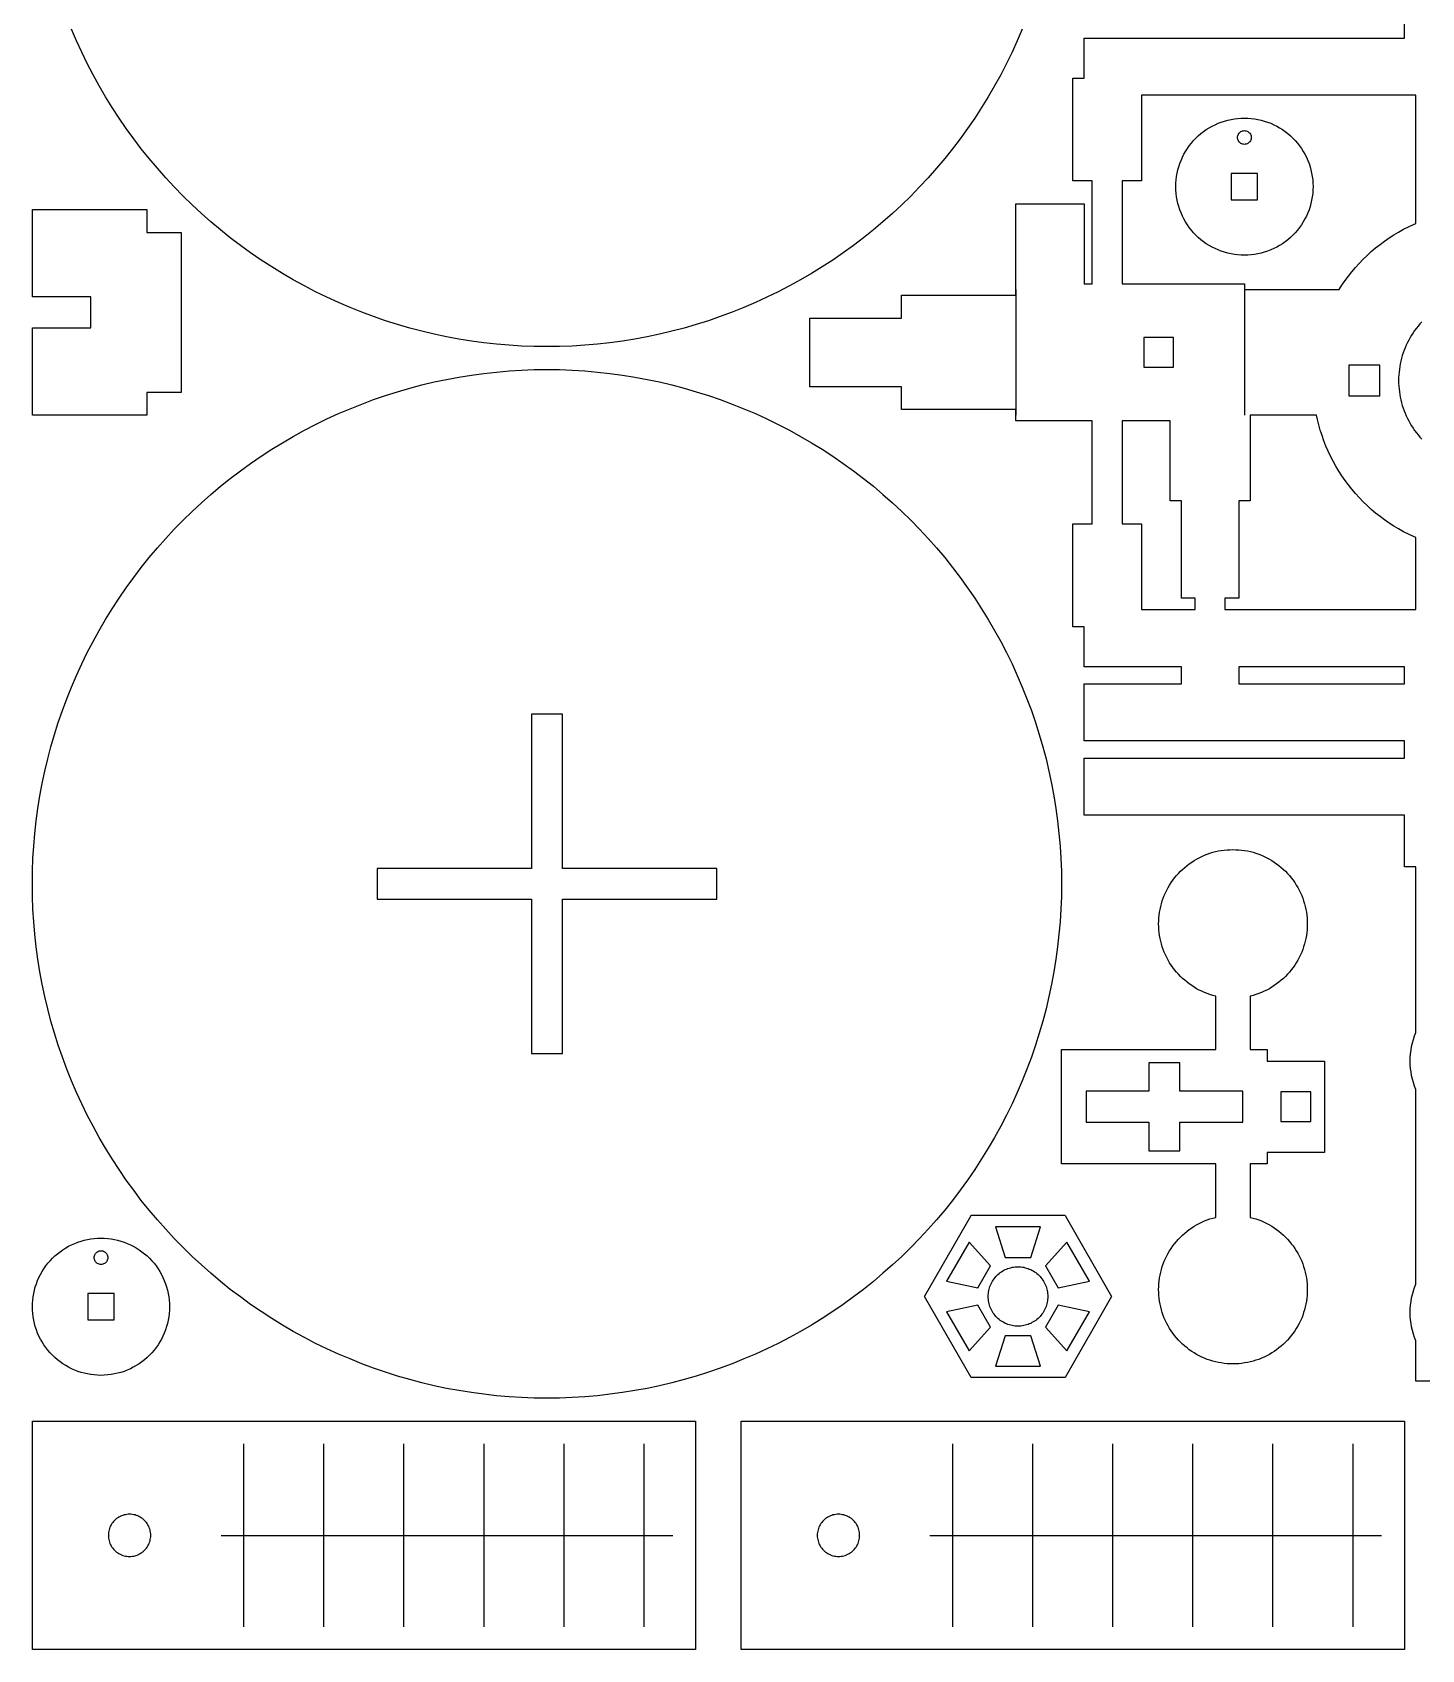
# Model space of a CAD drawing. Header units: millimetres. Extents: x 5 to 513, y 5 to 395.
# Drawn here: x 5 to 126.5, y 7 to 148.5 of the extents above; entities that cross this region are included whole.
import ezdxf

# ---------------------------------------------------------------- set-up
doc = ezdxf.new("R2010")
doc.units = ezdxf.units.MM
doc.layers.add('CUT', color=1, linetype='Continuous')
doc.layers.add('ENGRAVE', color=5, linetype='Continuous')

msp = doc.modelspace()

# ---------------------------------------------------------------- linework, layer by layer
at = {"layer": 'CUT'}
for points in [[(91.57, 148.78), (91.14, 147.76), (90.68, 146.76), (90.2, 145.77), (89.69, 144.79), (89.15, 143.82), (88.6, 142.87), (88.02, 141.93), (87.42, 141), (86.79, 140.09), (86.14, 139.19), (85.48, 138.31), (84.79, 137.45), (84.07, 136.61), (83.34, 135.78), (82.59, 134.97), (81.82, 134.18), (81.03, 133.41), (80.22, 132.66), (79.39, 131.93), (78.55, 131.21), (77.69, 130.52), (76.81, 129.86), (75.91, 129.21), (75, 128.58), (74.07, 127.98), (73.13, 127.4), (72.18, 126.85), (71.21, 126.31), (70.23, 125.8), (69.24, 125.32), (68.24, 124.86), (67.22, 124.43), (66.2, 124.02), (65.16, 123.63), (64.12, 123.27), (63.06, 122.94), (62, 122.63), (60.93, 122.35), (59.86, 122.09), (58.78, 121.86), (57.69, 121.66), (56.6, 121.49), (55.51, 121.34), (54.41, 121.22), (53.31, 121.12), (52.21, 121.05), (51.1, 121.01), (50, 121), (48.9, 121.01), (47.79, 121.05), (46.69, 121.12), (45.59, 121.22), (44.49, 121.34), (43.4, 121.49), (42.31, 121.66), (41.22, 121.86), (40.14, 122.09), (39.07, 122.35), (38, 122.63), (36.94, 122.94), (35.88, 123.27), (34.84, 123.63), (33.8, 124.02), (32.78, 124.43), (31.76, 124.86), (30.76, 125.32), (29.77, 125.8), (28.79, 126.31), (27.82, 126.85), (26.87, 127.4), (25.93, 127.98), (25, 128.58), (24.09, 129.21), (23.19, 129.86), (22.31, 130.52), (21.45, 131.21), (20.61, 131.93), (19.78, 132.66), (18.97, 133.41), (18.18, 134.18), (17.41, 134.97), (16.66, 135.78), (15.93, 136.61), (15.21, 137.45), (14.52, 138.31), (13.86, 139.19), (13.21, 140.09), (12.58, 141), (11.98, 141.93), (11.4, 142.87), (10.85, 143.82), (10.31, 144.79), (9.8, 145.77), (9.32, 146.76), (8.86, 147.76), (8.43, 148.78)], [(129.5, 30.5), (126, 30.5), (126, 34), (125.99, 34.01), (125.88, 34.31), (125.78, 34.61), (125.69, 34.92), (125.62, 35.23), (125.57, 35.55), (125.53, 35.86), (125.51, 36.18), (125.5, 36.5), (125.51, 36.82), (125.53, 37.14), (125.57, 37.45), (125.62, 37.77), (125.69, 38.08), (125.78, 38.39), (125.88, 38.69), (125.99, 38.99), (126, 39), (126, 56), (125.99, 56.01), (125.88, 56.31), (125.78, 56.61), (125.69, 56.92), (125.62, 57.23), (125.57, 57.55), (125.53, 57.86), (125.51, 58.18), (125.5, 58.5), (125.51, 58.82), (125.53, 59.14), (125.57, 59.45), (125.62, 59.77), (125.69, 60.08), (125.78, 60.39), (125.88, 60.69), (125.99, 60.99), (126, 61), (126, 75.5), (125, 75.5), (125, 80), (97, 80), (97, 85), (125, 85), (125, 86.5), (97, 86.5), (97, 91.5), (105.5, 91.5), (105.5, 93), (97, 93), (97, 96.5), (96, 96.5), (96, 105.5), (97.7, 105.5), (97.7, 114.5), (91, 114.5), (91, 115.5), (81, 115.5), (81, 117.5), (73, 117.5), (73, 123.5), (81, 123.5), (81, 125.5), (91, 125.5), (91, 126.5), (91, 133.5), (97, 133.5), (97, 126.5), (97.7, 126.5), (97.7, 135.5), (96, 135.5), (96, 144.5), (97, 144.5), (97, 148), (125, 148), (125, 149.5)], [(126.52, 123.17), (126.35, 122.99), (126.19, 122.8), (126.04, 122.61), (125.89, 122.41), (125.75, 122.21), (125.62, 122), (125.49, 121.79), (125.38, 121.58), (125.26, 121.36), (125.16, 121.14), (125.06, 120.91), (124.97, 120.68), (124.89, 120.45), (124.81, 120.22), (124.75, 119.98), (124.69, 119.74), (124.63, 119.5), (124.59, 119.26), (124.55, 119.02), (124.53, 118.78), (124.51, 118.53), (124.49, 118.29), (124.49, 118.04), (124.49, 117.79), (124.51, 117.55), (124.53, 117.3), (124.55, 117.06), (124.59, 116.82), (124.63, 116.58), (124.69, 116.34), (124.75, 116.1), (124.81, 115.86), (124.89, 115.63), (124.97, 115.4), (125.06, 115.17), (125.16, 114.94), (125.26, 114.72), (125.38, 114.5), (125.49, 114.29), (125.62, 114.08), (125.75, 113.87), (125.89, 113.67), (126.04, 113.47), (126.19, 113.28), (126.35, 113.09), (126.52, 112.91)]]:
    msp.add_lwpolyline(points, dxfattribs=at)
for points in [[(120.71, 127.93), (121.04, 128.29), (121.38, 128.65), (121.74, 128.99), (122.1, 129.32), (122.47, 129.64), (122.86, 129.94), (123.25, 130.23), (123.66, 130.51), (124.07, 130.78), (124.49, 131.03), (124.92, 131.27), (125.36, 131.49), (125.8, 131.7), (126, 131.79), (126, 143), (102, 143), (102, 135.5), (100.3, 135.5), (100.3, 126.5), (111, 126.5), (111, 126), (119.28, 126), (119.52, 126.37), (119.8, 126.78), (120.09, 127.17), (120.39, 127.56)], [(116.99, 134.71), (116.97, 134.41), (116.94, 134.12), (116.88, 133.83), (116.82, 133.54), (116.74, 133.26), (116.65, 132.98), (116.54, 132.7), (116.42, 132.43), (116.29, 132.17), (116.15, 131.92), (115.99, 131.67), (115.82, 131.43), (115.64, 131.19), (115.45, 130.97), (115.24, 130.76), (115.03, 130.55), (114.81, 130.36), (114.57, 130.18), (114.33, 130.01), (114.08, 129.85), (113.83, 129.71), (113.57, 129.58), (113.3, 129.46), (113.02, 129.35), (112.74, 129.26), (112.46, 129.18), (112.17, 129.12), (111.88, 129.06), (111.59, 129.03), (111.29, 129.01), (111, 129), (110.71, 129.01), (110.41, 129.03), (110.12, 129.06), (109.83, 129.12), (109.54, 129.18), (109.26, 129.26), (108.98, 129.35), (108.7, 129.46), (108.43, 129.58), (108.17, 129.71), (107.92, 129.85), (107.67, 130.01), (107.43, 130.18), (107.19, 130.36), (106.97, 130.55), (106.76, 130.76), (106.55, 130.97), (106.36, 131.19), (106.18, 131.43), (106.01, 131.67), (105.85, 131.92), (105.71, 132.17), (105.58, 132.43), (105.46, 132.7), (105.35, 132.98), (105.26, 133.26), (105.18, 133.54), (105.12, 133.83), (105.06, 134.12), (105.03, 134.41), (105.01, 134.71), (105, 135), (105.01, 135.29), (105.03, 135.59), (105.06, 135.88), (105.12, 136.17), (105.18, 136.46), (105.26, 136.74), (105.35, 137.02), (105.46, 137.3), (105.58, 137.57), (105.71, 137.83), (105.85, 138.08), (106.01, 138.33), (106.18, 138.57), (106.36, 138.81), (106.55, 139.03), (106.76, 139.24), (106.97, 139.45), (107.19, 139.64), (107.43, 139.82), (107.67, 139.99), (107.92, 140.15), (108.17, 140.29), (108.43, 140.42), (108.7, 140.54), (108.98, 140.65), (109.26, 140.74), (109.54, 140.82), (109.83, 140.88), (110.12, 140.94), (110.41, 140.97), (110.71, 140.99), (111, 141), (111.29, 140.99), (111.59, 140.97), (111.88, 140.94), (112.17, 140.88), (112.46, 140.82), (112.74, 140.74), (113.02, 140.65), (113.3, 140.54), (113.57, 140.42), (113.83, 140.29), (114.08, 140.15), (114.33, 139.99), (114.57, 139.82), (114.81, 139.64), (115.03, 139.45), (115.24, 139.24), (115.45, 139.03), (115.64, 138.81), (115.82, 138.57), (115.99, 138.33), (116.15, 138.08), (116.29, 137.83), (116.42, 137.57), (116.54, 137.3), (116.65, 137.02), (116.74, 136.74), (116.82, 136.46), (116.88, 136.17), (116.94, 135.88), (116.97, 135.59), (116.99, 135.29), (117, 135)], [(112.15, 136.15), (109.85, 136.15), (109.85, 133.85), (112.15, 133.85)], [(18, 117), (15, 117), (15, 115), (5, 115), (5, 122.65), (10.1, 122.65), (10.1, 125.35), (5, 125.35), (5, 133), (15, 133), (15, 131), (18, 131)], [(104.8, 121.8), (102.2, 121.8), (102.2, 119.2), (104.8, 119.2)], [(94.99, 72.9), (94.95, 71.79), (94.88, 70.69), (94.78, 69.59), (94.66, 68.49), (94.51, 67.4), (94.34, 66.31), (94.14, 65.22), (93.91, 64.14), (93.65, 63.07), (93.37, 62), (93.06, 60.94), (92.73, 59.88), (92.37, 58.84), (91.98, 57.8), (91.57, 56.78), (91.14, 55.76), (90.68, 54.76), (90.2, 53.77), (89.69, 52.79), (89.15, 51.82), (88.6, 50.87), (88.02, 49.93), (87.42, 49), (86.79, 48.09), (86.14, 47.19), (85.48, 46.31), (84.79, 45.45), (84.07, 44.61), (83.34, 43.78), (82.59, 42.97), (81.82, 42.18), (81.03, 41.41), (80.22, 40.66), (79.39, 39.93), (78.55, 39.21), (77.69, 38.52), (76.81, 37.86), (75.91, 37.21), (75, 36.58), (74.07, 35.98), (73.13, 35.4), (72.18, 34.85), (71.21, 34.31), (70.23, 33.8), (69.24, 33.32), (68.24, 32.86), (67.22, 32.43), (66.2, 32.02), (65.16, 31.63), (64.12, 31.27), (63.06, 30.94), (62, 30.63), (60.93, 30.35), (59.86, 30.09), (58.78, 29.86), (57.69, 29.66), (56.6, 29.49), (55.51, 29.34), (54.41, 29.22), (53.31, 29.12), (52.21, 29.05), (51.1, 29.01), (50, 29), (48.9, 29.01), (47.79, 29.05), (46.69, 29.12), (45.59, 29.22), (44.49, 29.34), (43.4, 29.49), (42.31, 29.66), (41.22, 29.86), (40.14, 30.09), (39.07, 30.35), (38, 30.63), (36.94, 30.94), (35.88, 31.27), (34.84, 31.63), (33.8, 32.02), (32.78, 32.43), (31.76, 32.86), (30.76, 33.32), (29.77, 33.8), (28.79, 34.31), (27.82, 34.85), (26.87, 35.4), (25.93, 35.98), (25, 36.58), (24.09, 37.21), (23.19, 37.86), (22.31, 38.52), (21.45, 39.21), (20.61, 39.93), (19.78, 40.66), (18.97, 41.41), (18.18, 42.18), (17.41, 42.97), (16.66, 43.78), (15.93, 44.61), (15.21, 45.45), (14.52, 46.31), (13.86, 47.19), (13.21, 48.09), (12.58, 49), (11.98, 49.93), (11.4, 50.87), (10.85, 51.82), (10.31, 52.79), (9.8, 53.77), (9.32, 54.76), (8.86, 55.76), (8.43, 56.78), (8.02, 57.8), (7.63, 58.84), (7.27, 59.88), (6.94, 60.94), (6.63, 62), (6.35, 63.07), (6.09, 64.14), (5.86, 65.22), (5.66, 66.31), (5.49, 67.4), (5.34, 68.49), (5.22, 69.59), (5.12, 70.69), (5.05, 71.79), (5.01, 72.9), (5, 74), (5.01, 75.1), (5.05, 76.21), (5.12, 77.31), (5.22, 78.41), (5.34, 79.51), (5.49, 80.6), (5.66, 81.69), (5.86, 82.78), (6.09, 83.86), (6.35, 84.93), (6.63, 86), (6.94, 87.06), (7.27, 88.12), (7.63, 89.16), (8.02, 90.2), (8.43, 91.22), (8.86, 92.24), (9.32, 93.24), (9.8, 94.23), (10.31, 95.21), (10.85, 96.18), (11.4, 97.13), (11.98, 98.07), (12.58, 99), (13.21, 99.91), (13.86, 100.81), (14.52, 101.69), (15.21, 102.55), (15.93, 103.39), (16.66, 104.22), (17.41, 105.03), (18.18, 105.82), (18.97, 106.59), (19.78, 107.34), (20.61, 108.07), (21.45, 108.79), (22.31, 109.48), (23.19, 110.14), (24.09, 110.79), (25, 111.42), (25.93, 112.02), (26.87, 112.6), (27.82, 113.15), (28.79, 113.69), (29.77, 114.2), (30.76, 114.68), (31.76, 115.14), (32.78, 115.57), (33.8, 115.98), (34.84, 116.37), (35.88, 116.73), (36.94, 117.06), (38, 117.37), (39.07, 117.65), (40.14, 117.91), (41.22, 118.14), (42.31, 118.34), (43.4, 118.51), (44.49, 118.66), (45.59, 118.78), (46.69, 118.88), (47.79, 118.95), (48.9, 118.99), (50, 119), (51.1, 118.99), (52.21, 118.95), (53.31, 118.88), (54.41, 118.78), (55.51, 118.66), (56.6, 118.51), (57.69, 118.34), (58.78, 118.14), (59.86, 117.91), (60.93, 117.65), (62, 117.37), (63.06, 117.06), (64.12, 116.73), (65.16, 116.37), (66.2, 115.98), (67.22, 115.57), (68.24, 115.14), (69.24, 114.68), (70.23, 114.2), (71.21, 113.69), (72.18, 113.15), (73.13, 112.6), (74.07, 112.02), (75, 111.42), (75.91, 110.79), (76.81, 110.14), (77.69, 109.48), (78.55, 108.79), (79.39, 108.07), (80.22, 107.34), (81.03, 106.59), (81.82, 105.82), (82.59, 105.03), (83.34, 104.22), (84.07, 103.39), (84.79, 102.55), (85.48, 101.69), (86.14, 100.81), (86.79, 99.91), (87.42, 99), (88.02, 98.07), (88.6, 97.13), (89.15, 96.18), (89.69, 95.21), (90.2, 94.23), (90.68, 93.24), (91.14, 92.24), (91.57, 91.22), (91.98, 90.2), (92.37, 89.16), (92.73, 88.12), (93.06, 87.06), (93.37, 86), (93.65, 84.93), (93.91, 83.86), (94.14, 82.78), (94.34, 81.69), (94.51, 80.6), (94.66, 79.51), (94.78, 78.41), (94.88, 77.31), (94.95, 76.21), (94.99, 75.1), (95, 74)], [(120.14, 119.39), (120.14, 116.69), (122.84, 116.69), (122.84, 119.39)], [(121.38, 107.43), (121.04, 107.79), (120.71, 108.15), (120.39, 108.52), (120.09, 108.91), (119.8, 109.3), (119.52, 109.71), (119.25, 110.12), (119, 110.54), (118.76, 110.97), (118.54, 111.41), (118.33, 111.85), (118.13, 112.3), (117.95, 112.76), (117.79, 113.22), (117.64, 113.69), (117.5, 114.16), (117.38, 114.63), (117.3, 115), (111.5, 115), (111.5, 107.5), (110.5, 107.5), (110.5, 99), (109.3, 99), (109.3, 98), (126, 98), (126, 104.29), (125.8, 104.38), (125.36, 104.59), (124.92, 104.81), (124.49, 105.05), (124.07, 105.3), (123.66, 105.57), (123.25, 105.85), (122.86, 106.14), (122.47, 106.44), (122.1, 106.76), (121.74, 107.09)], [(102, 105.5), (102, 98), (106.7, 98), (106.7, 99), (105.5, 99), (105.5, 107.5), (104.5, 107.5), (104.5, 114.5), (100.3, 114.5), (100.3, 105.5)], [(110.5, 93), (110.5, 91.5), (125, 91.5), (125, 93)], [(51.35, 75.35), (51.35, 88.85), (48.65, 88.85), (48.65, 75.35), (35.15, 75.35), (35.15, 72.65), (48.65, 72.65), (48.65, 59.15), (51.35, 59.15), (51.35, 72.65), (64.85, 72.65), (64.85, 75.35)], [(103.58, 71.52), (103.62, 71.77), (103.68, 72.02), (103.74, 72.26), (103.82, 72.51), (103.9, 72.75), (103.99, 72.99), (104.1, 73.22), (104.21, 73.45), (104.33, 73.68), (104.46, 73.9), (104.6, 74.11), (104.74, 74.32), (104.9, 74.52), (105.06, 74.72), (105.23, 74.91), (105.4, 75.1), (105.59, 75.27), (105.78, 75.44), (105.98, 75.6), (106.18, 75.76), (106.39, 75.9), (106.6, 76.04), (106.82, 76.17), (107.05, 76.29), (107.28, 76.4), (107.51, 76.51), (107.75, 76.6), (107.99, 76.68), (108.24, 76.76), (108.48, 76.82), (108.73, 76.88), (108.98, 76.92), (109.24, 76.95), (109.49, 76.98), (109.74, 76.99), (110, 77), (110.26, 76.99), (110.51, 76.98), (110.76, 76.95), (111.02, 76.92), (111.27, 76.88), (111.52, 76.82), (111.76, 76.76), (112.01, 76.68), (112.25, 76.6), (112.49, 76.51), (112.72, 76.4), (112.95, 76.29), (113.18, 76.17), (113.4, 76.04), (113.61, 75.9), (113.82, 75.76), (114.02, 75.6), (114.22, 75.44), (114.41, 75.27), (114.6, 75.1), (114.77, 74.91), (114.94, 74.72), (115.1, 74.52), (115.26, 74.32), (115.4, 74.11), (115.54, 73.9), (115.67, 73.68), (115.79, 73.45), (115.9, 73.22), (116.01, 72.99), (116.1, 72.75), (116.18, 72.51), (116.26, 72.26), (116.32, 72.02), (116.38, 71.77), (116.42, 71.52), (116.45, 71.26), (116.48, 71.01), (116.49, 70.76), (116.5, 70.5), (116.49, 70.24), (116.48, 69.99), (116.45, 69.74), (116.42, 69.48), (116.38, 69.23), (116.32, 68.98), (116.26, 68.74), (116.18, 68.49), (116.1, 68.25), (116.01, 68.01), (115.9, 67.78), (115.79, 67.55), (115.67, 67.32), (115.54, 67.1), (115.4, 66.89), (115.26, 66.68), (115.1, 66.48), (114.94, 66.28), (114.77, 66.09), (114.6, 65.9), (114.41, 65.73), (114.22, 65.56), (114.02, 65.4), (113.82, 65.24), (113.61, 65.1), (113.4, 64.96), (113.18, 64.83), (112.95, 64.71), (112.72, 64.6), (112.49, 64.49), (112.25, 64.4), (112.01, 64.32), (111.76, 64.24), (111.52, 64.18), (111.5, 64.18), (111.5, 59.5), (113, 59.5), (113, 58.5), (118, 58.5), (118, 50.5), (113, 50.5), (113, 49.5), (111.5, 49.5), (111.5, 44.82), (111.52, 44.82), (111.76, 44.76), (112.01, 44.68), (112.25, 44.6), (112.49, 44.51), (112.72, 44.4), (112.95, 44.29), (113.18, 44.17), (113.4, 44.04), (113.61, 43.9), (113.82, 43.76), (114.02, 43.6), (114.22, 43.44), (114.41, 43.27), (114.6, 43.1), (114.77, 42.91), (114.94, 42.72), (115.1, 42.52), (115.26, 42.32), (115.4, 42.11), (115.54, 41.9), (115.67, 41.68), (115.79, 41.45), (115.9, 41.22), (116.01, 40.99), (116.1, 40.75), (116.18, 40.51), (116.26, 40.26), (116.32, 40.02), (116.38, 39.77), (116.42, 39.52), (116.45, 39.26), (116.48, 39.01), (116.49, 38.76), (116.5, 38.5), (116.49, 38.24), (116.48, 37.99), (116.45, 37.74), (116.42, 37.48), (116.38, 37.23), (116.32, 36.98), (116.26, 36.74), (116.18, 36.49), (116.1, 36.25), (116.01, 36.01), (115.9, 35.78), (115.79, 35.55), (115.67, 35.32), (115.54, 35.1), (115.4, 34.89), (115.26, 34.68), (115.1, 34.48), (114.94, 34.28), (114.77, 34.09), (114.6, 33.9), (114.41, 33.73), (114.22, 33.56), (114.02, 33.4), (113.82, 33.24), (113.61, 33.1), (113.4, 32.96), (113.18, 32.83), (112.95, 32.71), (112.72, 32.6), (112.49, 32.49), (112.25, 32.4), (112.01, 32.32), (111.76, 32.24), (111.52, 32.18), (111.27, 32.12), (111.02, 32.08), (110.76, 32.05), (110.51, 32.02), (110.26, 32.01), (110, 32), (109.74, 32.01), (109.49, 32.02), (109.24, 32.05), (108.98, 32.08), (108.73, 32.12), (108.48, 32.18), (108.24, 32.24), (107.99, 32.32), (107.75, 32.4), (107.51, 32.49), (107.28, 32.6), (107.05, 32.71), (106.82, 32.83), (106.6, 32.96), (106.39, 33.1), (106.18, 33.24), (105.98, 33.4), (105.78, 33.56), (105.59, 33.73), (105.4, 33.9), (105.23, 34.09), (105.06, 34.28), (104.9, 34.48), (104.74, 34.68), (104.6, 34.89), (104.46, 35.1), (104.33, 35.32), (104.21, 35.55), (104.1, 35.78), (103.99, 36.01), (103.9, 36.25), (103.82, 36.49), (103.74, 36.74), (103.68, 36.98), (103.62, 37.23), (103.58, 37.48), (103.55, 37.74), (103.52, 37.99), (103.51, 38.24), (103.5, 38.5), (103.51, 38.76), (103.52, 39.01), (103.55, 39.26), (103.58, 39.52), (103.62, 39.77), (103.68, 40.02), (103.74, 40.26), (103.82, 40.51), (103.9, 40.75), (103.99, 40.99), (104.1, 41.22), (104.21, 41.45), (104.33, 41.68), (104.46, 41.9), (104.6, 42.11), (104.74, 42.32), (104.9, 42.52), (105.06, 42.72), (105.23, 42.91), (105.4, 43.1), (105.59, 43.27), (105.78, 43.44), (105.98, 43.6), (106.18, 43.76), (106.39, 43.9), (106.6, 44.04), (106.82, 44.17), (107.05, 44.29), (107.28, 44.4), (107.51, 44.51), (107.75, 44.6), (107.99, 44.68), (108.24, 44.76), (108.48, 44.82), (108.5, 44.82), (108.5, 49.5), (95, 49.5), (95, 59.5), (108.5, 59.5), (108.5, 64.18), (108.48, 64.18), (108.24, 64.24), (107.99, 64.32), (107.75, 64.4), (107.51, 64.49), (107.28, 64.6), (107.05, 64.71), (106.82, 64.83), (106.6, 64.96), (106.39, 65.1), (106.18, 65.24), (105.98, 65.4), (105.78, 65.56), (105.59, 65.73), (105.4, 65.9), (105.23, 66.09), (105.06, 66.28), (104.9, 66.48), (104.74, 66.68), (104.6, 66.89), (104.46, 67.1), (104.33, 67.32), (104.21, 67.55), (104.1, 67.78), (103.99, 68.01), (103.9, 68.25), (103.82, 68.49), (103.74, 68.74), (103.68, 68.98), (103.62, 69.23), (103.58, 69.48), (103.55, 69.74), (103.52, 69.99), (103.51, 70.24), (103.5, 70.5), (103.51, 70.76), (103.52, 71.01), (103.55, 71.26)], [(102.65, 50.65), (105.35, 50.65), (105.35, 53.15), (110.85, 53.15), (110.85, 55.85), (105.35, 55.85), (105.35, 58.35), (102.65, 58.35), (102.65, 55.85), (97.15, 55.85), (97.15, 53.15), (102.65, 53.15)], [(114.2, 53.2), (116.8, 53.2), (116.8, 55.8), (114.2, 55.8)], [(83, 37.9), (83.01, 37.91), (87.09, 44.99), (87.1, 45), (87.11, 45), (95.28, 45), (95.3, 45), (95.31, 44.99), (99.39, 37.91), (99.4, 37.9), (99.39, 37.89), (95.31, 30.81), (95.3, 30.8), (95.28, 30.8), (87.11, 30.8), (87.1, 30.8), (87.09, 30.81), (83.01, 37.89)], [(16.99, 36.71), (16.97, 36.41), (16.94, 36.12), (16.88, 35.83), (16.82, 35.54), (16.74, 35.26), (16.65, 34.98), (16.54, 34.7), (16.42, 34.43), (16.29, 34.17), (16.15, 33.92), (15.99, 33.67), (15.82, 33.43), (15.64, 33.19), (15.45, 32.97), (15.24, 32.76), (15.03, 32.55), (14.81, 32.36), (14.57, 32.18), (14.33, 32.01), (14.08, 31.85), (13.83, 31.71), (13.57, 31.58), (13.3, 31.46), (13.02, 31.35), (12.74, 31.26), (12.46, 31.18), (12.17, 31.12), (11.88, 31.06), (11.59, 31.03), (11.29, 31.01), (11, 31), (10.71, 31.01), (10.41, 31.03), (10.12, 31.06), (9.83, 31.12), (9.54, 31.18), (9.26, 31.26), (8.98, 31.35), (8.7, 31.46), (8.43, 31.58), (8.17, 31.71), (7.92, 31.85), (7.67, 32.01), (7.43, 32.18), (7.19, 32.36), (6.97, 32.55), (6.76, 32.76), (6.55, 32.97), (6.36, 33.19), (6.18, 33.43), (6.01, 33.67), (5.85, 33.92), (5.71, 34.17), (5.58, 34.43), (5.46, 34.7), (5.35, 34.98), (5.26, 35.26), (5.18, 35.54), (5.12, 35.83), (5.06, 36.12), (5.03, 36.41), (5.01, 36.71), (5, 37), (5.01, 37.29), (5.03, 37.59), (5.06, 37.88), (5.12, 38.17), (5.18, 38.46), (5.26, 38.74), (5.35, 39.02), (5.46, 39.3), (5.58, 39.57), (5.71, 39.83), (5.85, 40.08), (6.01, 40.33), (6.18, 40.57), (6.36, 40.81), (6.55, 41.03), (6.76, 41.24), (6.97, 41.45), (7.19, 41.64), (7.43, 41.82), (7.67, 41.99), (7.92, 42.15), (8.17, 42.29), (8.43, 42.42), (8.7, 42.54), (8.98, 42.65), (9.26, 42.74), (9.54, 42.82), (9.83, 42.88), (10.12, 42.94), (10.41, 42.97), (10.71, 42.99), (11, 43), (11.29, 42.99), (11.59, 42.97), (11.88, 42.94), (12.17, 42.88), (12.46, 42.82), (12.74, 42.74), (13.02, 42.65), (13.3, 42.54), (13.57, 42.42), (13.83, 42.29), (14.08, 42.15), (14.33, 41.99), (14.57, 41.82), (14.81, 41.64), (15.03, 41.45), (15.24, 41.24), (15.45, 41.03), (15.64, 40.81), (15.82, 40.57), (15.99, 40.33), (16.15, 40.08), (16.29, 39.83), (16.42, 39.57), (16.54, 39.3), (16.65, 39.02), (16.74, 38.74), (16.82, 38.46), (16.88, 38.17), (16.94, 37.88), (16.97, 37.59), (16.99, 37.29), (17, 37)], [(12.15, 38.15), (9.85, 38.15), (9.85, 35.85), (12.15, 35.85)], [(5, 7), (5, 27), (63, 27), (63, 7)], [(67, 7), (67, 27), (125, 27), (125, 7)], [(15.35, 17.12), (15.33, 17.24), (15.31, 17.36), (15.29, 17.48), (15.25, 17.59), (15.21, 17.71), (15.16, 17.82), (15.1, 17.93), (15.04, 18.03), (14.97, 18.13), (14.89, 18.22), (14.81, 18.31), (14.72, 18.39), (14.63, 18.47), (14.53, 18.54), (14.42, 18.6), (14.32, 18.66), (14.21, 18.71), (14.09, 18.75), (13.98, 18.79), (13.86, 18.81), (13.74, 18.83), (13.62, 18.85), (13.5, 18.85), (13.38, 18.85), (13.26, 18.83), (13.14, 18.81), (13.02, 18.79), (12.91, 18.75), (12.79, 18.71), (12.68, 18.66), (12.57, 18.6), (12.47, 18.54), (12.37, 18.47), (12.28, 18.39), (12.19, 18.31), (12.11, 18.22), (12.03, 18.13), (11.96, 18.03), (11.9, 17.93), (11.84, 17.82), (11.79, 17.71), (11.75, 17.59), (11.71, 17.48), (11.69, 17.36), (11.67, 17.24), (11.65, 17.12), (11.65, 17), (11.65, 16.88), (11.67, 16.76), (11.69, 16.64), (11.71, 16.52), (11.75, 16.41), (11.79, 16.29), (11.84, 16.18), (11.9, 16.07), (11.96, 15.97), (12.03, 15.87), (12.11, 15.78), (12.19, 15.69), (12.28, 15.61), (12.37, 15.53), (12.47, 15.46), (12.57, 15.4), (12.68, 15.34), (12.79, 15.29), (12.91, 15.25), (13.02, 15.21), (13.14, 15.19), (13.26, 15.17), (13.38, 15.15), (13.5, 15.15), (13.62, 15.15), (13.74, 15.17), (13.86, 15.19), (13.98, 15.21), (14.09, 15.25), (14.21, 15.29), (14.32, 15.34), (14.42, 15.4), (14.53, 15.46), (14.63, 15.53), (14.72, 15.61), (14.81, 15.69), (14.89, 15.78), (14.97, 15.87), (15.04, 15.97), (15.1, 16.07), (15.16, 16.18), (15.21, 16.29), (15.25, 16.41), (15.29, 16.52), (15.31, 16.64), (15.33, 16.76), (15.35, 16.88), (15.35, 17)], [(77.35, 17.12), (77.33, 17.24), (77.31, 17.36), (77.29, 17.48), (77.25, 17.59), (77.21, 17.71), (77.16, 17.82), (77.1, 17.93), (77.04, 18.03), (76.97, 18.13), (76.89, 18.22), (76.81, 18.31), (76.72, 18.39), (76.63, 18.47), (76.53, 18.54), (76.42, 18.6), (76.32, 18.66), (76.21, 18.71), (76.09, 18.75), (75.98, 18.79), (75.86, 18.81), (75.74, 18.83), (75.62, 18.85), (75.5, 18.85), (75.38, 18.85), (75.26, 18.83), (75.14, 18.81), (75.02, 18.79), (74.91, 18.75), (74.79, 18.71), (74.68, 18.66), (74.58, 18.6), (74.47, 18.54), (74.37, 18.47), (74.28, 18.39), (74.19, 18.31), (74.11, 18.22), (74.03, 18.13), (73.96, 18.03), (73.9, 17.93), (73.84, 17.82), (73.79, 17.71), (73.75, 17.59), (73.71, 17.48), (73.69, 17.36), (73.67, 17.24), (73.65, 17.12), (73.65, 17), (73.65, 16.88), (73.67, 16.76), (73.69, 16.64), (73.71, 16.52), (73.75, 16.41), (73.79, 16.29), (73.84, 16.18), (73.9, 16.07), (73.96, 15.97), (74.03, 15.87), (74.11, 15.78), (74.19, 15.69), (74.28, 15.61), (74.37, 15.53), (74.47, 15.46), (74.58, 15.4), (74.68, 15.34), (74.79, 15.29), (74.91, 15.25), (75.02, 15.21), (75.14, 15.19), (75.26, 15.17), (75.38, 15.15), (75.5, 15.15), (75.62, 15.15), (75.74, 15.17), (75.86, 15.19), (75.98, 15.21), (76.09, 15.25), (76.21, 15.29), (76.32, 15.34), (76.42, 15.4), (76.53, 15.46), (76.63, 15.53), (76.72, 15.61), (76.81, 15.69), (76.89, 15.78), (76.97, 15.87), (77.04, 15.97), (77.1, 16.07), (77.16, 16.18), (77.21, 16.29), (77.25, 16.41), (77.29, 16.52), (77.31, 16.64), (77.33, 16.76), (77.35, 16.88), (77.35, 17)]]:
    msp.add_lwpolyline(points, close=True, dxfattribs=at)
at = {"layer": 'ENGRAVE'}
for points in [[(111.6, 139.3), (111.59, 139.22), (111.58, 139.14), (111.55, 139.07), (111.52, 139), (111.48, 138.93), (111.42, 138.88), (111.37, 138.82), (111.3, 138.78), (111.23, 138.75), (111.16, 138.72), (111.08, 138.71), (111, 138.7), (110.92, 138.71), (110.84, 138.72), (110.77, 138.75), (110.7, 138.78), (110.63, 138.82), (110.58, 138.88), (110.52, 138.93), (110.48, 139), (110.45, 139.07), (110.42, 139.14), (110.41, 139.22), (110.4, 139.3), (110.41, 139.38), (110.42, 139.46), (110.45, 139.53), (110.48, 139.6), (110.52, 139.67), (110.58, 139.72), (110.63, 139.78), (110.7, 139.82), (110.77, 139.85), (110.84, 139.88), (110.92, 139.89), (111, 139.9), (111.08, 139.89), (111.16, 139.88), (111.23, 139.85), (111.3, 139.82), (111.37, 139.78), (111.42, 139.72), (111.48, 139.67), (111.52, 139.6), (111.55, 139.53), (111.58, 139.46), (111.59, 139.38), (111.6, 139.3)], [(91, 126), (91, 115)], [(111, 126), (111, 115)], [(92.31, 41.32), (93.18, 43.99), (89.22, 43.99), (90.09, 41.32), (92.31, 41.32)], [(88.79, 40.57), (86.92, 42.65), (84.94, 39.23), (87.68, 38.65), (88.79, 40.57)], [(94.72, 38.65), (97.46, 39.23), (95.48, 42.65), (93.61, 40.57), (94.72, 38.65)], [(11.6, 41.3), (11.59, 41.22), (11.58, 41.14), (11.55, 41.07), (11.52, 41), (11.48, 40.93), (11.42, 40.88), (11.37, 40.82), (11.3, 40.78), (11.23, 40.75), (11.16, 40.72), (11.08, 40.71), (11, 40.7), (10.92, 40.71), (10.84, 40.72), (10.77, 40.75), (10.7, 40.78), (10.63, 40.82), (10.58, 40.88), (10.52, 40.93), (10.48, 41), (10.45, 41.07), (10.42, 41.14), (10.41, 41.22), (10.4, 41.3), (10.41, 41.38), (10.42, 41.46), (10.45, 41.53), (10.48, 41.6), (10.52, 41.67), (10.58, 41.72), (10.63, 41.78), (10.7, 41.82), (10.77, 41.85), (10.84, 41.88), (10.92, 41.89), (11, 41.9), (11.08, 41.89), (11.16, 41.88), (11.23, 41.85), (11.3, 41.82), (11.37, 41.78), (11.42, 41.72), (11.48, 41.67), (11.52, 41.6), (11.55, 41.53), (11.58, 41.46), (11.59, 41.38), (11.6, 41.3)], [(93.8, 37.9), (93.8, 37.77), (93.79, 37.64), (93.77, 37.52), (93.75, 37.39), (93.72, 37.27), (93.69, 37.14), (93.65, 37.02), (93.6, 36.9), (93.55, 36.79), (93.49, 36.67), (93.43, 36.56), (93.36, 36.45), (93.29, 36.35), (93.21, 36.25), (93.13, 36.15), (93.04, 36.06), (92.95, 35.97), (92.85, 35.89), (92.75, 35.81), (92.64, 35.74), (92.54, 35.67), (92.42, 35.61), (92.31, 35.55), (92.19, 35.5), (92.08, 35.45), (91.95, 35.41), (91.83, 35.38), (91.71, 35.35), (91.58, 35.33), (91.45, 35.31), (91.33, 35.3), (91.2, 35.3), (91.07, 35.3), (90.94, 35.31), (90.82, 35.33), (90.69, 35.35), (90.57, 35.38), (90.44, 35.41), (90.32, 35.45), (90.2, 35.5), (90.09, 35.55), (89.97, 35.61), (89.86, 35.67), (89.75, 35.74), (89.65, 35.81), (89.55, 35.89), (89.45, 35.97), (89.36, 36.06), (89.27, 36.15), (89.19, 36.25), (89.11, 36.35), (89.04, 36.45), (88.97, 36.56), (88.91, 36.67), (88.85, 36.79), (88.8, 36.9), (88.75, 37.02), (88.71, 37.14), (88.68, 37.27), (88.65, 37.39), (88.63, 37.52), (88.61, 37.64), (88.6, 37.77), (88.6, 37.9), (88.6, 38.03), (88.61, 38.15), (88.63, 38.28), (88.65, 38.41), (88.68, 38.53), (88.71, 38.65), (88.75, 38.77), (88.8, 38.89), (88.85, 39.01), (88.91, 39.12), (88.97, 39.24), (89.04, 39.34), (89.11, 39.45), (89.19, 39.55), (89.27, 39.64), (89.36, 39.74), (89.45, 39.83), (89.55, 39.91), (89.65, 39.99), (89.75, 40.06), (89.86, 40.13), (89.97, 40.19), (90.09, 40.25), (90.2, 40.3), (90.32, 40.35), (90.44, 40.39), (90.57, 40.42), (90.69, 40.45), (90.82, 40.47), (90.94, 40.49), (91.07, 40.5), (91.2, 40.5), (91.33, 40.5), (91.45, 40.49), (91.58, 40.47), (91.71, 40.45), (91.83, 40.42), (91.95, 40.39), (92.08, 40.35), (92.19, 40.3), (92.31, 40.25), (92.42, 40.19), (92.54, 40.13), (92.64, 40.06), (92.75, 39.99), (92.85, 39.91), (92.95, 39.83), (93.04, 39.74), (93.13, 39.64), (93.21, 39.55), (93.29, 39.45), (93.36, 39.34), (93.43, 39.24), (93.49, 39.12), (93.55, 39.01), (93.6, 38.89), (93.65, 38.77), (93.69, 38.65), (93.72, 38.53), (93.75, 38.41), (93.77, 38.28), (93.79, 38.15), (93.8, 38.03), (93.8, 37.9)], [(87.68, 37.15), (84.94, 36.57), (86.92, 33.14), (88.79, 35.22), (87.68, 37.15)], [(93.61, 35.22), (95.48, 33.14), (97.46, 36.57), (94.72, 37.15), (93.61, 35.22)], [(90.09, 34.47), (89.22, 31.81), (93.18, 31.81), (92.31, 34.47), (90.09, 34.47)], [(23.5, 9), (23.5, 25)], [(30.5, 9), (30.5, 25)], [(37.5, 9), (37.5, 25)], [(44.5, 9), (44.5, 25)], [(51.5, 9), (51.5, 25)], [(58.5, 9), (58.5, 25)], [(85.5, 9), (85.5, 25)], [(92.5, 9), (92.5, 25)], [(99.5, 9), (99.5, 25)], [(106.5, 9), (106.5, 25)], [(113.5, 9), (113.5, 25)], [(120.5, 9), (120.5, 25)], [(21.5, 17), (61, 17)], [(83.5, 17), (123, 17)]]:
    msp.add_lwpolyline(points, dxfattribs=at)

doc.saveas('drawing.dxf')
